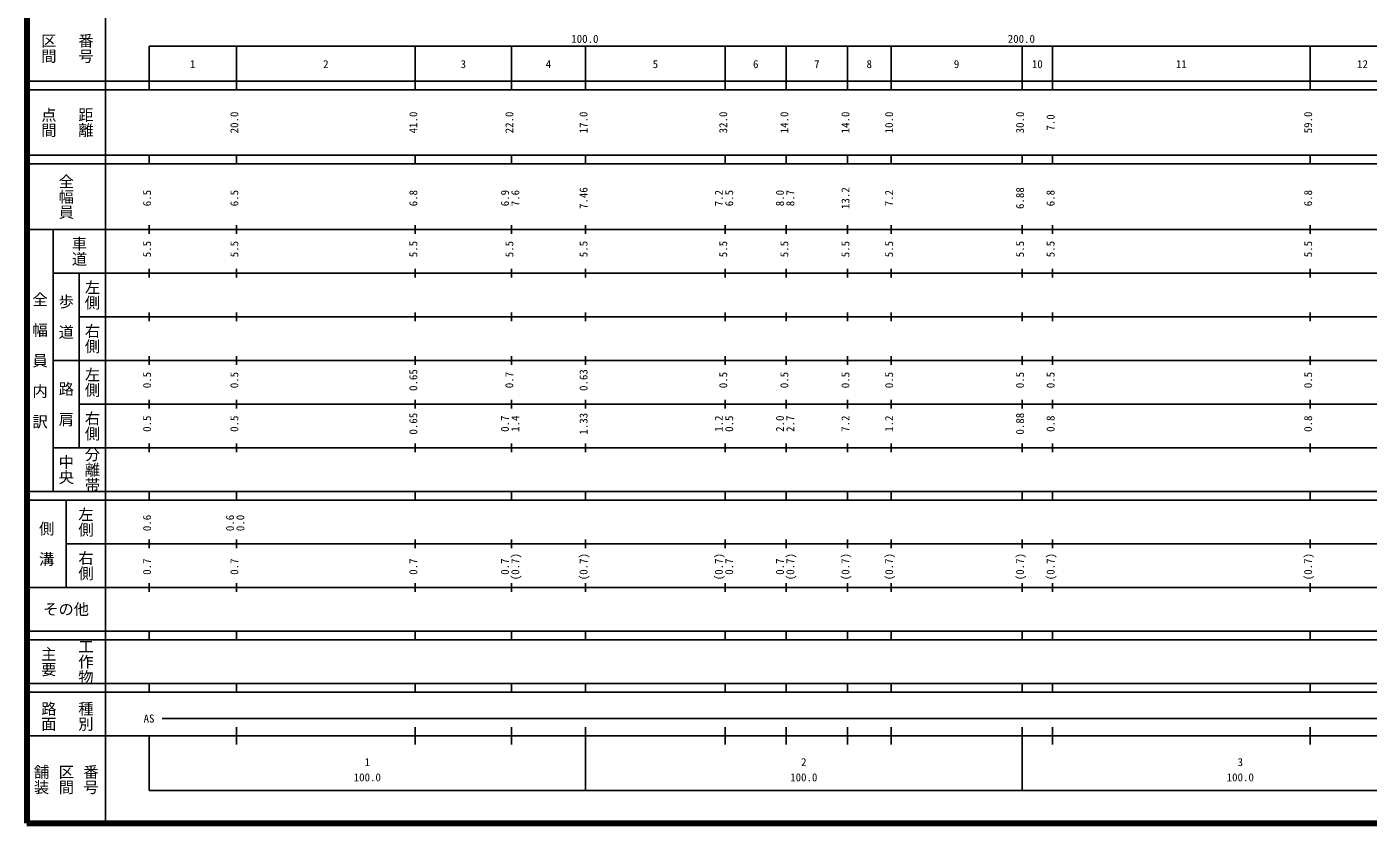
# Model space of a CAD drawing. Units: millimetres on the paper, enlarged 1000 times. Extents: x 40000 to 680000, y 20000 to 380000.
# Drawn here: x 40000 to 347300, y 20000 to 202409 of the extents above; entities that cross this region are included whole.
import ezdxf
from ezdxf.enums import TextEntityAlignment as Align

# ---------------------------------------------------------------- set-up
doc = ezdxf.new("R2010")
doc.units = ezdxf.units.MM
doc.header["$LTSCALE"] = 1000
doc.layers.add('M-TTL', color=2, linetype='Continuous', lineweight=140)
doc.layers.add('M-TTL-BAND', color=7, linetype='Continuous', lineweight=25)
doc.styles.add('@ＭＳ ゴシック', font='')
doc.styles.add('ＭＳ ゴシック', font='')
doc.styles.get('@ＭＳ ゴシック').set_extended_font_data('@MS Gothic')
doc.styles.get('ＭＳ ゴシック').set_extended_font_data('MS Gothic')

msp = doc.modelspace()

# ---------------------------------------------------------------- linework, layer by layer
at = {"layer": 'M-TTL'}
for p, q in [((40000, 380000), (40000, 20000)), ((40000, 20000), (680000, 20000))]:
    msp.add_line(p, q, dxfattribs=at)
at = {"layer": 'M-TTL-BAND'}
for p, q in [((58000, 370000), (58000, 20000)), ((68000, 198000), (579000, 198000)), ((68000, 198000), (68000, 188000)), ((88000, 188000), (88000, 198000)), ((129000, 188000), (129000, 198000)), ((151000, 188000), (151000, 198000)), ((168000, 188000), (168000, 198000)), ((200000, 188000), (200000, 198000)), ((214000, 188000), (214000, 198000)), ((228000, 188000), (228000, 198000)), ((238000, 188000), (238000, 198000)), ((268000, 188000), (268000, 198000)), ((275000, 188000), (275000, 198000)), ((334000, 188000), (334000, 198000)), ((40000, 190000), (579000, 190000)), ((40000, 188000), (579000, 188000)), ((40000, 173000), (579000, 173000)), ((68000, 171000), (68000, 173000)), ((88000, 171000), (88000, 173000)), ((129000, 171000), (129000, 173000)), ((151000, 171000), (151000, 173000)), ((168000, 171000), (168000, 173000)), ((200000, 171000), (200000, 173000)), ((214000, 171000), (214000, 173000)), ((228000, 171000), (228000, 173000)), ((238000, 171000), (238000, 173000)), ((268000, 171000), (268000, 173000)), ((275000, 171000), (275000, 173000)), ((334000, 171000), (334000, 173000)), ((40000, 171000), (579000, 171000)), ((68000, 155000), (68000, 157000)), ((88000, 155000), (88000, 157000)), ((129000, 155000), (129000, 157000)), ((151000, 155000), (151000, 157000)), ((168000, 155000), (168000, 157000)), ((200000, 155000), (200000, 157000)), ((214000, 155000), (214000, 157000)), ((228000, 155000), (228000, 157000)), ((238000, 155000), (238000, 157000)), ((268000, 155000), (268000, 157000)), ((275000, 155000), (275000, 157000)), ((334000, 155000), (334000, 157000)), ((40000, 156000), (579000, 156000)), ((46000, 96000), (46000, 156000)), ((46000, 146000), (579000, 146000)), ((52000, 146000), (52000, 106000)), ((68000, 145000), (68000, 147000)), ((88000, 145000), (88000, 147000)), ((129000, 145000), (129000, 147000)), ((151000, 145000), (151000, 147000)), ((168000, 145000), (168000, 147000)), ((200000, 145000), (200000, 147000)), ((214000, 145000), (214000, 147000)), ((228000, 145000), (228000, 147000)), ((238000, 145000), (238000, 147000)), ((268000, 145000), (268000, 147000)), ((275000, 145000), (275000, 147000)), ((334000, 145000), (334000, 147000)), ((52000, 136000), (579000, 136000)), ((68000, 135000), (68000, 137000)), ((88000, 135000), (88000, 137000)), ((129000, 135000), (129000, 137000)), ((151000, 135000), (151000, 137000)), ((168000, 135000), (168000, 137000)), ((200000, 135000), (200000, 137000)), ((214000, 135000), (214000, 137000)), ((228000, 135000), (228000, 137000)), ((238000, 135000), (238000, 137000)), ((268000, 135000), (268000, 137000)), ((275000, 135000), (275000, 137000)), ((334000, 135000), (334000, 137000)), ((46000, 126000), (579000, 126000)), ((68000, 125000), (68000, 127000)), ((88000, 125000), (88000, 127000)), ((129000, 125000), (129000, 127000)), ((151000, 125000), (151000, 127000)), ((168000, 125000), (168000, 127000)), ((200000, 125000), (200000, 127000)), ((214000, 125000), (214000, 127000)), ((228000, 125000), (228000, 127000)), ((238000, 125000), (238000, 127000)), ((268000, 125000), (268000, 127000)), ((275000, 125000), (275000, 127000)), ((334000, 125000), (334000, 127000)), ((68000, 115000), (68000, 117000)), ((88000, 115000), (88000, 117000)), ((129000, 115000), (129000, 117000)), ((151000, 115000), (151000, 117000)), ((168000, 115000), (168000, 117000)), ((200000, 115000), (200000, 117000)), ((214000, 115000), (214000, 117000)), ((228000, 115000), (228000, 117000)), ((238000, 115000), (238000, 117000)), ((268000, 115000), (268000, 117000)), ((275000, 115000), (275000, 117000)), ((334000, 115000), (334000, 117000)), ((52000, 116000), (579000, 116000)), ((46000, 106000), (579000, 106000)), ((68000, 105000), (68000, 107000)), ((88000, 105000), (88000, 107000)), ((129000, 105000), (129000, 107000)), ((151000, 105000), (151000, 107000)), ((168000, 105000), (168000, 107000)), ((200000, 105000), (200000, 107000)), ((214000, 105000), (214000, 107000)), ((228000, 105000), (228000, 107000)), ((238000, 105000), (238000, 107000)), ((268000, 105000), (268000, 107000)), ((275000, 105000), (275000, 107000)), ((334000, 105000), (334000, 107000)), ((40000, 96000), (579000, 96000)), ((68000, 94000), (68000, 96000)), ((88000, 94000), (88000, 96000)), ((129000, 94000), (129000, 96000)), ((151000, 94000), (151000, 96000)), ((168000, 94000), (168000, 96000)), ((200000, 94000), (200000, 96000)), ((214000, 94000), (214000, 96000)), ((228000, 94000), (228000, 96000)), ((238000, 94000), (238000, 96000)), ((268000, 94000), (268000, 96000)), ((275000, 94000), (275000, 96000)), ((334000, 94000), (334000, 96000)), ((40000, 94000), (579000, 94000)), ((49000, 94000), (49000, 74000)), ((49000, 84000), (579000, 84000)), ((68000, 83000), (68000, 85000)), ((88000, 83000), (88000, 85000)), ((129000, 83000), (129000, 85000)), ((151000, 83000), (151000, 85000)), ((168000, 83000), (168000, 85000)), ((200000, 83000), (200000, 85000)), ((214000, 83000), (214000, 85000)), ((228000, 83000), (228000, 85000)), ((238000, 83000), (238000, 85000)), ((268000, 83000), (268000, 85000)), ((275000, 83000), (275000, 85000)), ((334000, 83000), (334000, 85000)), ((40000, 74000), (579000, 74000)), ((68000, 73000), (68000, 75000)), ((88000, 73000), (88000, 75000)), ((129000, 73000), (129000, 75000)), ((151000, 73000), (151000, 75000)), ((168000, 73000), (168000, 75000)), ((200000, 73000), (200000, 75000)), ((214000, 73000), (214000, 75000)), ((228000, 73000), (228000, 75000)), ((238000, 73000), (238000, 75000)), ((268000, 73000), (268000, 75000)), ((275000, 73000), (275000, 75000)), ((334000, 73000), (334000, 75000)), ((40000, 64000), (579000, 64000)), ((40000, 62000), (579000, 62000)), ((68000, 62000), (68000, 64000)), ((88000, 62000), (88000, 64000)), ((129000, 62000), (129000, 64000)), ((151000, 62000), (151000, 64000)), ((168000, 62000), (168000, 64000)), ((200000, 62000), (200000, 64000)), ((214000, 62000), (214000, 64000)), ((228000, 62000), (228000, 64000)), ((238000, 62000), (238000, 64000)), ((268000, 62000), (268000, 64000)), ((275000, 62000), (275000, 64000)), ((334000, 62000), (334000, 64000)), ((40000, 52000), (579000, 52000)), ((40000, 50000), (579000, 50000)), ((68000, 50000), (68000, 52000)), ((88000, 50000), (88000, 52000)), ((129000, 50000), (129000, 52000)), ((151000, 50000), (151000, 52000)), ((168000, 50000), (168000, 52000)), ((200000, 50000), (200000, 52000)), ((214000, 50000), (214000, 52000)), ((228000, 50000), (228000, 52000)), ((238000, 50000), (238000, 52000)), ((268000, 50000), (268000, 52000)), ((275000, 50000), (275000, 52000)), ((334000, 50000), (334000, 52000)), ((71000, 44000), (565000, 44000)), ((40000, 40000), (579000, 40000)), ((68000, 40000), (68000, 27500)), ((88000, 38000), (88000, 42000)), ((129000, 38000), (129000, 42000)), ((151000, 38000), (151000, 42000)), ((168000, 27500), (168000, 42000)), ((200000, 38000), (200000, 42000)), ((214000, 38000), (214000, 42000)), ((228000, 38000), (228000, 42000)), ((238000, 38000), (238000, 42000)), ((268000, 27500), (268000, 42000)), ((275000, 38000), (275000, 42000)), ((334000, 38000), (334000, 42000)), ((68000, 27500), (579000, 27500))]:
    msp.add_line(p, q, dxfattribs=at)

# ---------------------------------------------------------------- texts
at = {"layer": 'M-TTL-BAND', "style": '@ＭＳ ゴシック'}
for s, p in [('区間', (45000, 197500)), ('番号', (53500, 197500)), ('点間', (45000, 180500)), ('距離', (53500, 180500)), ('全幅員', (49000, 163500)), ('車道', (52000, 151000)), ('全\u3000幅\u3000員\u3000内\u3000訳', (43000, 126000)), ('左側', (55000, 141000)), ('歩\u3000道', (49000, 136000)), ('右側', (55000, 131000)), ('左側', (55000, 121000)), ('路\u3000肩', (49000, 116000)), ('右側', (55000, 111000)), ('分離帯', (55000, 101000)), ('中央', (49000, 101000)), ('左側', (53500, 89000)), ('側\u3000溝', (44500, 84000)), ('右側', (53500, 79000)), ('工作物', (53500, 57000)), ('主要', (45000, 57000)), ('路面', (45000, 44500)), ('種別', (53500, 44500)), ('舗装', (43333, 30000)), ('区間', (49000, 30000)), ('番号', (54667, 30000))]:
    msp.add_text(s, height=2566, rotation=270, dxfattribs=at).set_placement(p, align=Align.MIDDLE_CENTER)
at = {"layer": 'M-TTL-BAND', "style": 'ＭＳ ゴシック'}
for s, p in [('100.0', (167844, 198195)), ('200.0', (267844, 198195)), ('1', (78000, 192405)), ('2', (108500, 192405)), ('3', (140000, 192405)), ('4', (159500, 192405)), ('5', (184000, 192405)), ('6', (207000, 192405)), ('7', (221000, 192405)), ('8', (233000, 192405)), ('9', (253000, 192405)), ('10', (271500, 192405)), ('11', (304500, 192405)), ('12', (346000, 192405)), ('AS', (68000, 42500)), ('1', (118000, 32523)), ('2', (218000, 32523)), ('3', (318000, 32523)), ('100.0', (118000, 29033)), ('100.0', (218000, 29033)), ('100.0', (318000, 29033))]:
    msp.add_text(s, height=1833, dxfattribs=at).set_placement(p, align=Align.BOTTOM_CENTER)
for s, p in [('20.0', (89000, 180500)), ('41.0', (130000, 180500)), ('22.0', (152000, 180500)), ('17.0', (169000, 180500)), ('32.0', (201000, 180500)), ('14.0', (215000, 180500)), ('14.0', (229000, 180500)), ('10.0', (239000, 180500)), ('30.0', (269000, 180500)), ('7.0', (276000, 180500)), ('59.0', (335000, 180500)), ('6.5', (69000, 163174)), ('6.5', (89000, 163174)), ('6.8', (130000, 163174)), ('6.9', (151000, 163174)), ('7.6', (153370, 163174)), ('7.46', (169000, 163174)), ('7.2', (200000, 163174)), ('6.5', (202370, 163174)), ('8.0', (214000, 163174)), ('8.7', (216370, 163174)), ('13.2', (229000, 163174)), ('7.2', (239000, 163174)), ('6.88', (269000, 163174)), ('6.8', (276000, 163174)), ('6.8', (335000, 163174)), ('5.5', (69000, 151500)), ('5.5', (89000, 151500)), ('5.5', (130000, 151500)), ('5.5', (152000, 151500)), ('5.5', (169000, 151500)), ('5.5', (201000, 151500)), ('5.5', (215000, 151500)), ('5.5', (229000, 151500)), ('5.5', (239000, 151500)), ('5.5', (269000, 151500)), ('5.5', (276000, 151500)), ('5.5', (335000, 151500)), ('0.5', (69000, 121500)), ('0.5', (89000, 121500)), ('0.65', (130000, 121500)), ('0.7', (152000, 121500)), ('0.63', (169000, 121500)), ('0.5', (201000, 121500)), ('0.5', (215000, 121500)), ('0.5', (229000, 121500)), ('0.5', (239000, 121500)), ('0.5', (269000, 121500)), ('0.5', (276000, 121500)), ('0.5', (335000, 121500)), ('0.65', (130000, 111500)), ('1.33', (169000, 111500)), ('0.88', (269000, 111500)), ('0.5', (69000, 111500)), ('0.5', (89000, 111500)), ('0.7', (151000, 111500)), ('1.4', (153370, 111500)), ('1.2', (200000, 111500)), ('0.5', (202370, 111500)), ('2.0', (214000, 111500)), ('2.7', (216370, 111500)), ('7.2', (229000, 111500)), ('1.2', (239000, 111500)), ('0.8', (276000, 111500)), ('0.8', (335000, 111500)), ('0.6', (69000, 88764)), ('0.6', (88000, 88764)), ('0.0', (90370, 88764)), ('0.7', (69000, 78764)), ('0.7', (89000, 78764)), ('0.7', (130000, 78764)), ('0.7', (151000, 78764)), ('(0.7)', (153370, 78764)), ('(0.7)', (169000, 78764)), ('(0.7)', (200000, 78764)), ('0.7', (202370, 78764)), ('0.7', (214000, 78764)), ('(0.7)', (216370, 78764)), ('(0.7)', (229000, 78764)), ('(0.7)', (239000, 78764)), ('(0.7)', (269000, 78764)), ('(0.7)', (276000, 78764)), ('(0.7)', (335000, 78764))]:
    msp.add_text(s, height=1833, rotation=90, dxfattribs=at).set_placement(p, align=Align.BOTTOM_CENTER)
msp.add_text('その他', height=2566, dxfattribs=at).set_placement((49000, 69000), align=Align.MIDDLE_CENTER)

doc.saveas('drawing.dxf')
